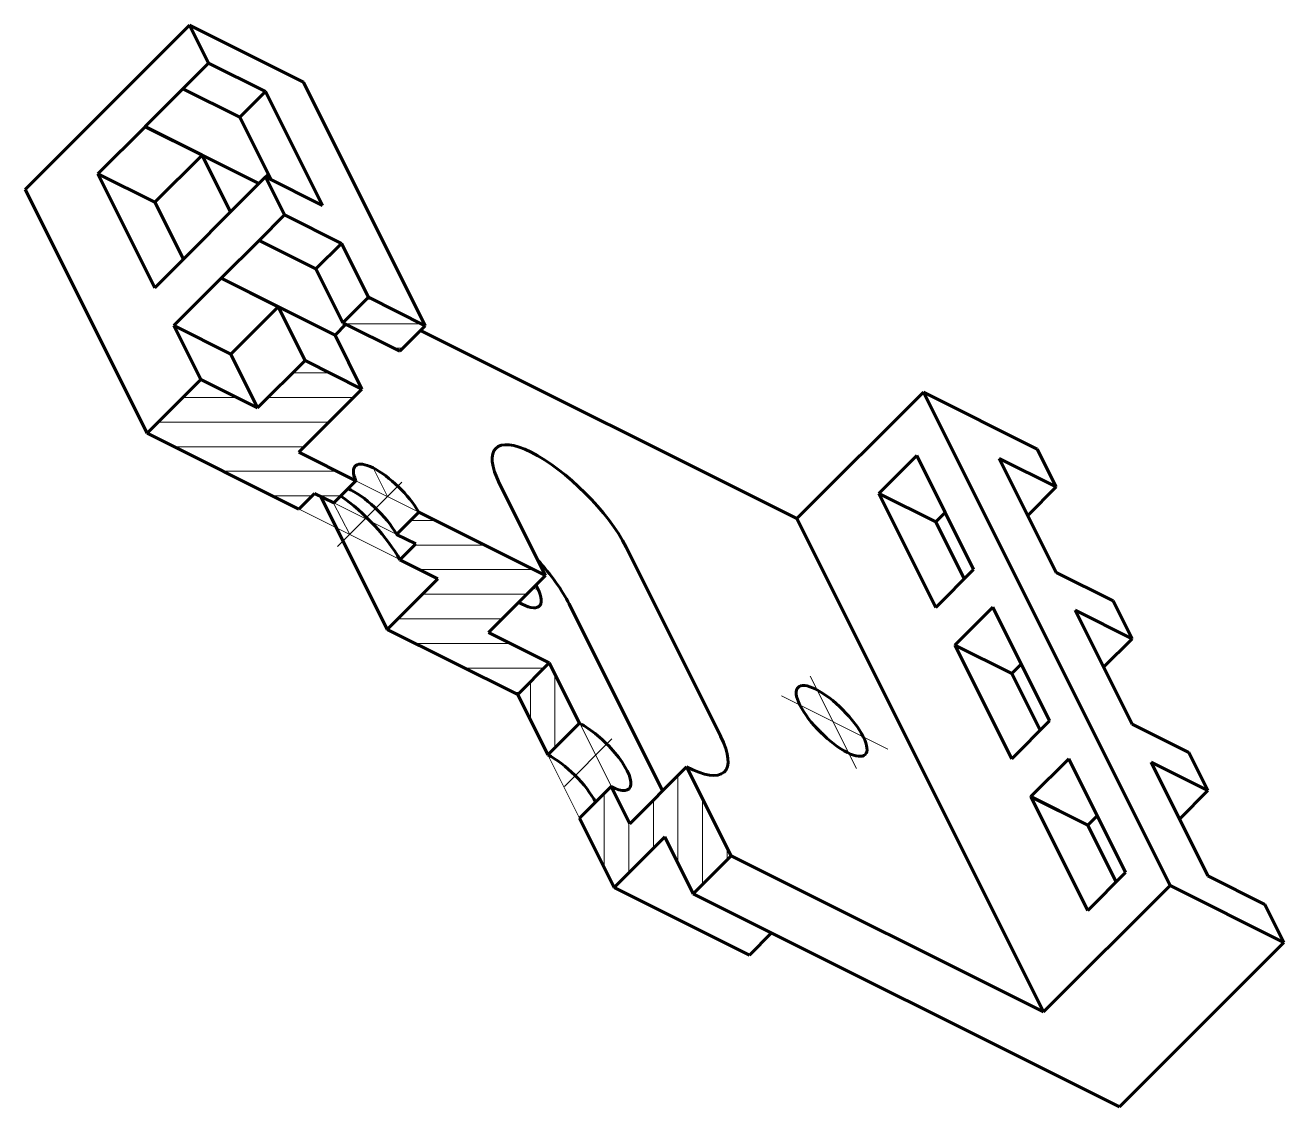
# Model space of a CAD drawing. Header units: millimetres. Extents: x 78957 to 79090, y 24130 to 24244.
import ezdxf

# ---------------------------------------------------------------- set-up
doc = ezdxf.new("R2010")
doc.units = ezdxf.units.MM
doc.linetypes.add('CENTER2', pattern=[28.575, 19.05, -3.175, 3.175, -3.175])
for name, color, linetype, lineweight in [('PV-21B', 7, 'Continuous', 60), ('ОСИ', 1, 'CENTER2', 20), ('ШТРИХОВКА', 7, 'Continuous', 20)]:
    doc.layers.add(name, color=color, linetype=linetype, lineweight=lineweight)

# ---------------------------------------------------------------- blocks, each defined once
blk = doc.blocks.new('*U37')
at = {"layer": 'PV-21B'}
for p, q in [((78957.21, 24226.93, 103184.13), (78974.54, 24244.26, 103218.8)), ((78986.54, 24238.26, 103224.8), (78974.54, 24244.26, 103218.8)), ((78974.54, 24244.26, 103218.8), (78976.54, 24240.26, 103216.8)), ((78973.84, 24237.56, 103211.41), (78976.54, 24240.26, 103216.8)), ((78976.54, 24240.26, 103216.8), (78982.54, 24237.26, 103219.8)), ((78999.38, 24212.58, 103211.96), (78986.54, 24238.26, 103224.8)), ((78969.85, 24233.57, 103203.41), (78973.84, 24237.56, 103211.41)), ((78973.84, 24237.56, 103211.41), (78979.84, 24234.56, 103214.41)), ((78973.84, 24237.56, 103211.41), (78973.84, 24237.56, 103211.41)), ((78979.84, 24234.56, 103214.41), (78982.54, 24237.26, 103219.8)), ((78982.54, 24237.26, 103219.8), (78988.54, 24225.26, 103213.8)), ((78979.84, 24234.56, 103214.41), (78983.15, 24227.96, 103211.1)), ((78964.88, 24228.59, 103193.47), (78969.85, 24233.56, 103203.41)), ((78981.85, 24227.57, 103209.41), (78969.85, 24233.57, 103203.41)), ((78969.85, 24233.56, 103203.41), (78969.85, 24233.57, 103203.41)), ((78975.85, 24230.56, 103206.41), (78969.85, 24233.56, 103203.41)), ((78970.88, 24225.59, 103196.47), (78975.85, 24230.56, 103206.41)), ((78978.85, 24224.56, 103203.41), (78975.85, 24230.56, 103206.41)), ((78970.88, 24225.59, 103196.47), (78964.88, 24228.59, 103193.47)), ((78964.88, 24228.59, 103193.47), (78970.88, 24216.59, 103187.47)), ((78970.88, 24216.59, 103187.47), (78982.54, 24228.26, 103210.8)), ((78982.84, 24228.56, 103211.41), (78981.85, 24227.57, 103209.41)), ((78988.54, 24225.26, 103213.8), (78982.54, 24228.26, 103210.8)), ((78982.54, 24228.26, 103210.8), (78984.54, 24224.26, 103208.8)), ((78970.05, 24201.25, 103171.3), (78957.21, 24226.93, 103184.13)), ((78981.85, 24227.57, 103209.41), (78981.85, 24227.56, 103209.41)), ((78973.88, 24219.59, 103193.47), (78970.88, 24225.59, 103196.47)), ((78981.86, 24221.58, 103203.44), (78984.54, 24224.26, 103208.8)), ((78984.54, 24224.26, 103208.8), (78990.54, 24221.26, 103211.8)), ((78977.87, 24217.59, 103195.46), (78981.86, 24221.58, 103203.44)), ((78981.86, 24221.58, 103203.44), (78987.86, 24218.58, 103206.44)), ((78981.86, 24221.58, 103203.44), (78981.86, 24221.58, 103203.44)), ((78987.86, 24218.58, 103206.44), (78990.54, 24221.26, 103211.8)), ((78990.54, 24221.26, 103211.8), (78993.38, 24215.58, 103208.96)), ((78987.86, 24218.58, 103206.44), (78990.7, 24212.9, 103203.6)), ((78972.88, 24212.59, 103185.47), (78977.87, 24217.59, 103195.46)), ((78989.87, 24211.59, 103201.46), (78977.87, 24217.59, 103195.46)), ((78977.87, 24217.59, 103195.46), (78977.87, 24217.59, 103195.46)), ((78983.87, 24214.59, 103198.46), (78977.87, 24217.59, 103195.46)), ((78978.88, 24209.59, 103188.47), (78983.87, 24214.59, 103198.46)), ((78986.71, 24208.91, 103195.62), (78983.87, 24214.59, 103198.46)), ((78990.7, 24212.9, 103203.6), (78993.38, 24215.58, 103208.96)), ((78993.38, 24215.58, 103208.96), (78999.38, 24212.58, 103211.96)), ((78978.88, 24209.59, 103188.47), (78972.88, 24212.59, 103185.47)), ((78972.88, 24212.59, 103185.47), (78975.71, 24206.92, 103182.63)), ((78991.02, 24212.74, 103203.76), (78989.87, 24211.59, 103201.46)), ((78996.7, 24209.9, 103206.6), (78990.7, 24212.9, 103203.6)), ((78999.38, 24212.58, 103211.96), (78996.7, 24209.9, 103206.6)), ((79038.54, 24192.26, 103230.8), (78998.89, 24212.09, 103210.97)), ((78989.87, 24211.59, 103201.46), (78992.71, 24205.91, 103198.62)), ((78981.71, 24203.92, 103185.63), (78978.88, 24209.59, 103188.47)), ((78981.71, 24203.92, 103185.63), (78986.71, 24208.91, 103195.62)), ((78986.71, 24208.91, 103195.62), (78992.71, 24205.91, 103198.62)), ((78970.05, 24201.25, 103171.3), (78975.71, 24206.92, 103182.63)), ((78975.71, 24206.92, 103182.63), (78981.71, 24203.92, 103185.63)), ((78992.71, 24205.91, 103198.62), (78986.05, 24199.25, 103185.3)), ((79038.54, 24192.26, 103230.8), (79051.88, 24205.59, 103257.47)), ((79051.88, 24205.59, 103257.47), (79077.88, 24153.59, 103231.47)), ((79063.88, 24199.59, 103263.47), (79051.88, 24205.59, 103257.47)), ((78986.06, 24193.24, 103179.3), (78970.05, 24201.25, 103171.3)), ((78986.05, 24199.25, 103185.3), (78992.06, 24196.24, 103188.3)), ((79047.18, 24194.9, 103242.08), (79051.18, 24198.9, 103250.07)), ((79051.18, 24198.9, 103250.07), (79057.18, 24186.9, 103244.07)), ((79065.88, 24186.59, 103252.47), (79059.88, 24198.59, 103258.47)), ((79059.88, 24198.59, 103258.47), (79065.88, 24195.59, 103261.47)), ((79065.88, 24195.59, 103261.47), (79063.88, 24199.59, 103263.47)), ((78992.06, 24196.24, 103188.3), (78989.73, 24193.91, 103183.64)), ((79012.05, 24186.25, 103198.3), (79007.21, 24195.93, 103203.13)), ((78987.72, 24194.91, 103182.63), (78986.06, 24193.24, 103179.3)), ((78989.73, 24193.91, 103183.64), (78987.72, 24194.91, 103182.63)), ((78995.38, 24180.58, 103175.96), (78988.38, 24194.58, 103182.96)), ((79053.18, 24191.9, 103245.08), (79047.18, 24194.9, 103242.08)), ((79053.18, 24182.9, 103236.08), (79047.18, 24194.9, 103242.08)), ((79062.88, 24192.59, 103255.47), (79065.88, 24195.59, 103261.47)), ((78996.36, 24190.59, 103186.95), (78998.7, 24192.92, 103191.62)), ((78998.7, 24192.92, 103191.62), (79012.05, 24186.25, 103198.3)), ((79064.54, 24140.26, 103204.8), (79038.54, 24192.26, 103230.8)), ((79053.18, 24191.9, 103245.08), (79054.18, 24192.9, 103247.07)), ((79053.18, 24191.9, 103245.08), (79054.18, 24192.89, 103247.07)), ((79053.18, 24191.9, 103245.08), (79056.18, 24185.9, 103242.08)), ((79053.18, 24191.9, 103245.08), (79053.18, 24191.9, 103245.08)), ((78998.37, 24189.59, 103187.96), (78996.36, 24190.59, 103186.95)), ((78996.7, 24187.92, 103184.62), (78998.37, 24189.59, 103187.96)), ((79020.54, 24189.26, 103209.8), (79030.52, 24169.3, 103199.82)), ((79000.71, 24185.92, 103186.63), (78996.7, 24187.92, 103184.62)), ((79057.18, 24186.9, 103244.07), (79053.18, 24182.9, 103236.08)), ((79071.88, 24183.59, 103255.47), (79065.88, 24186.59, 103252.47)), ((78995.38, 24180.58, 103175.96), (79000.71, 24185.92, 103186.63)), ((79012.05, 24186.25, 103198.3), (79006.05, 24180.25, 103186.3)), ((79014.54, 24183.26, 103197.8), (79024.39, 24163.57, 103187.95)), ((79055.2, 24178.92, 103234.13), (79059.19, 24182.92, 103242.11)), ((79059.19, 24182.92, 103242.11), (79065.18, 24170.94, 103236.12)), ((79073.88, 24170.59, 103244.47), (79067.88, 24182.59, 103250.47)), ((79067.88, 24182.59, 103250.47), (79073.88, 24179.59, 103253.47)), ((79073.88, 24179.59, 103253.47), (79071.88, 24183.59, 103255.47)), ((79009.12, 24173.71, 103182.83), (78995.38, 24180.58, 103175.96)), ((79006.05, 24180.25, 103186.3), (79012.45, 24177.05, 103189.5)), ((79061.2, 24175.92, 103237.13), (79055.2, 24178.92, 103234.13)), ((79061.19, 24166.95, 103228.14), (79055.2, 24178.92, 103234.13)), ((79070.88, 24176.59, 103247.47), (79073.88, 24179.59, 103253.47)), ((79009.12, 24173.71, 103182.83), (79012.45, 24177.05, 103189.5)), ((79012.45, 24177.05, 103189.5), (79015.64, 24170.68, 103186.32)), ((79061.2, 24175.92, 103237.13), (79062.19, 24176.92, 103239.11)), ((79061.2, 24175.92, 103237.12), (79062.19, 24176.91, 103239.11)), ((79061.2, 24175.92, 103237.12), (79064.19, 24169.95, 103234.14)), ((79061.2, 24175.92, 103237.12), (79061.2, 24175.92, 103237.13)), ((79012.3, 24167.35, 103179.65), (79009.12, 24173.71, 103182.83)), ((79015.64, 24170.68, 103186.32), (79012.3, 24167.35, 103179.65)), ((79065.18, 24170.94, 103236.12), (79061.19, 24166.95, 103228.14)), ((79079.88, 24167.59, 103247.47), (79073.88, 24170.59, 103244.47)), ((79063.21, 24162.95, 103226.16), (79067.2, 24166.94, 103234.15)), ((79067.2, 24166.94, 103234.15), (79073.19, 24154.96, 103228.16)), ((79081.88, 24154.59, 103236.47), (79075.88, 24166.59, 103242.47)), ((79075.88, 24166.59, 103242.47), (79081.88, 24163.59, 103245.47)), ((79081.88, 24163.59, 103245.47), (79079.88, 24167.59, 103247.47)), ((79020.93, 24160.1, 103181.03), (79026.93, 24166.1, 103193.03)), ((79026.93, 24166.1, 103193.03), (79031.62, 24156.72, 103188.34)), ((79015.64, 24160.68, 103176.32), (79018.97, 24164.01, 103182.98)), ((79018.97, 24164.01, 103182.98), (79020.93, 24160.1, 103181.03)), ((79069.21, 24159.95, 103229.16), (79063.21, 24162.95, 103226.16)), ((79063.22, 24162.94, 103226.16), (79063.21, 24162.95, 103226.16)), ((79063.21, 24162.93, 103226.14), (79063.22, 24162.94, 103226.16)), ((79063.21, 24162.93, 103226.14), (79069.21, 24159.93, 103229.14)), ((79069.2, 24150.95, 103220.15), (79063.21, 24162.93, 103226.14)), ((79069.22, 24159.94, 103229.16), (79063.22, 24162.94, 103226.16)), ((79078.88, 24160.59, 103239.47), (79081.88, 24163.59, 103245.47)), ((79019.28, 24153.39, 103172.67), (79015.64, 24160.68, 103176.32)), ((79069.21, 24159.95, 103229.16), (79070.2, 24160.94, 103231.15)), ((79069.21, 24159.93, 103229.14), (79070.21, 24160.93, 103231.14)), ((79069.22, 24159.94, 103229.16), (79069.21, 24159.95, 103229.16)), ((79069.21, 24159.93, 103229.14), (79069.22, 24159.94, 103229.16)), ((79069.21, 24159.93, 103229.14), (79069.21, 24159.93, 103229.14)), ((79069.21, 24159.93, 103229.14), (79072.2, 24153.95, 103226.15)), ((79024.62, 24158.72, 103183.34), (79019.28, 24153.39, 103172.67)), ((79027.62, 24152.72, 103180.34), (79024.62, 24158.72, 103183.34)), ((79031.62, 24156.72, 103188.34), (79027.62, 24152.72, 103180.34)), ((79031.62, 24156.72, 103188.34), (79064.54, 24140.26, 103204.8)), ((79073.19, 24154.95, 103228.14), (79069.2, 24150.95, 103220.15)), ((79073.19, 24154.96, 103228.16), (79073.19, 24154.96, 103228.14)), ((79073.19, 24154.96, 103228.14), (79073.19, 24154.95, 103228.14)), ((79033.54, 24146.26, 103179.8), (79019.28, 24153.39, 103172.67)), ((79077.88, 24153.59, 103231.47), (79064.54, 24140.26, 103204.8)), ((79077.88, 24153.59, 103231.47), (79089.88, 24147.59, 103237.47)), ((79087.88, 24151.59, 103239.47), (79081.88, 24154.59, 103236.47)), ((79072.54, 24130.26, 103202.8), (79027.62, 24152.72, 103180.34)), ((79089.88, 24147.59, 103237.47), (79087.88, 24151.59, 103239.47)), ((79035.88, 24148.59, 103184.47), (79033.54, 24146.26, 103179.8)), ((79072.54, 24130.26, 103202.8), (79089.88, 24147.59, 103237.47))]:
    blk.add_line(p, q, dxfattribs=at)
at = {"layer": 'PV-21B', "extrusion": (0.57735, 0.57735, -0.57735)}
for centre, major_axis, start_param, end_param in [((79013.88, 24192.59, 103206.47), (-7.07, 7.07), -0.785398, 2.356194), ((78995.54, 24194.26, 103189.8), (-3.54, 3.54), -0.688221, 2.259017), ((79007.88, 24186.59, 103194.47), (7.07, -7.07), -1.428899, -0.785398), ((79007.88, 24186.59, 103194.47), (3.54, -3.54), -0.878249, -0.785398), ((79007.88, 24186.59, 103194.47), (3.54, -3.54), -0.785398, 0.878249), ((79042.21, 24170.93, 103213.13), (-3.54, 3.54), -2.356194, 3.926991), ((79017.33, 24167.33, 103184.66), (3.54, -3.54), -2.364331, 0.793534), ((79023.85, 24172.64, 103196.49), (7.07, -7.07), -0.785398, 0.824196)]:
    blk.add_ellipse(centre, major_axis=major_axis, ratio=0.57735, start_param=start_param, end_param=end_param, dxfattribs=at)
at = {"layer": 'PV-21B', "extrusion": (-0.57735, -0.57735, 0.57735)}
for centre, major_axis, start_param, end_param in [((78991.54, 24190.26, 103181.8), (-5.66, 5.66), -2.295517, -1.06702), ((78993.21, 24191.93, 103185.13), (-3.54, 3.54), -2.259017, -0.688221), ((79039.88, 24168.59, 103208.47), (-3.54, 3.54), -1.712693, -1.428899), ((79014, 24164, 103178), (-3.54, 3.54), -2.348058, -0.777262)]:
    blk.add_ellipse(centre, major_axis=major_axis, ratio=0.57735, start_param=start_param, end_param=end_param, dxfattribs=at)

msp = doc.modelspace()

# ---------------------------------------------------------------- hatches: boundary and pattern name
at = {"layer": 'ШТРИХОВКА', "extrusion": (-0.57735, -0.57735, 0.57735)}
h = msp.add_hatch(dxfattribs=at)
h.set_pattern_fill('ANSI31', color=256, angle=15)
h.paths.add_polyline_path([(38733.75, 126404.65), (38733.75, 126398.08), (38740.12, 126401.75), (38740.12, 126408.32)])
h = msp.add_hatch(dxfattribs=at)
h.set_pattern_fill('ANSI31', color=256, angle=15)
h.paths.add_polyline_path([(38740.12, 126375.66), (38740.12, 126391.98), (38733.75, 126388.31), (38733.75, 126376.07), (38727.39, 126372.4), (38727.39, 126358.52), (38744.37, 126368.32), (38744.37, 126372.4), (38746.5, 126373.63), (38746.5, 126379.35)])
h.paths.add_polyline_path([(38753.53, 126383.41), (38753.53, 126377.69), (38755.66, 126378.92), (38755.66, 126374.84), (38759.92, 126377.3), (38759.92, 126364.23), (38774.49, 126372.65), (38774.49, 126380.81), (38767.69, 126376.89), (38767.69, 126391.58)])
h = msp.add_hatch(dxfattribs=at)
h.set_pattern_fill('ANSI31', color=256, angle=75)
h.paths.add_polyline_path([(38792.46, 126370.44), (38788.31, 126372.83), (38788.31, 126364.67), (38796.05, 126360.2), (38796.05, 126373.26), (38802.41, 126369.59), (38802.41, 126379.39), (38792.46, 126385.13)])
h.paths.add_polyline_path([(38781.24, 126376.91), (38774.49, 126380.81), (38774.49, 126372.65), (38781.24, 126368.75)])

# ---------------------------------------------------------------- linework, layer by layer
at = {"layer": 'ОСИ', "extrusion": (-0.57735, -0.57735, 0.57735)}
for p, q in [((78995.39, 24194.57, 103189.96), (78993.88, 24197.59, 103191.46)), ((78990.12, 24189.31, 103179.43), (78996.91, 24196.11, 103193.02)), ((78992.07, 24196.23, 103188.3), (78998.7, 24192.92, 103191.62)), ((78986.09, 24193.24, 103179.33), (78996.7, 24187.94, 103184.63)), ((78991.42, 24190.57, 103181.99), (78989.68, 24193.94, 103183.62)), ((78989.73, 24193.9, 103183.63), (78996.38, 24190.58, 103186.96)), ((79011.4, 24184.72, 103196.11), (79010.72, 24184.92, 103195.64)), ((79044.83, 24165.91, 103210.74), (79039.96, 24175.65, 103215.61)), ((79036.94, 24173.56, 103210.5), (79048.14, 24167.96, 103216.1)), ((79015.66, 24170.69, 103186.34), (79019.01, 24163.97, 103182.98)), ((79019.05, 24169.05, 103188.1), (79014.04, 24164.03, 103178.06)), ((79012.31, 24167.35, 103179.66), (79015.72, 24160.53, 103176.26))]:
    msp.add_line(p, q, dxfattribs=at)

# ---------------------------------------------------------------- block references
at = {"layer": 'PV-21B'}
msp.add_blockref('*U37', (0, 0), dxfattribs=at)

doc.saveas('drawing.dxf')
